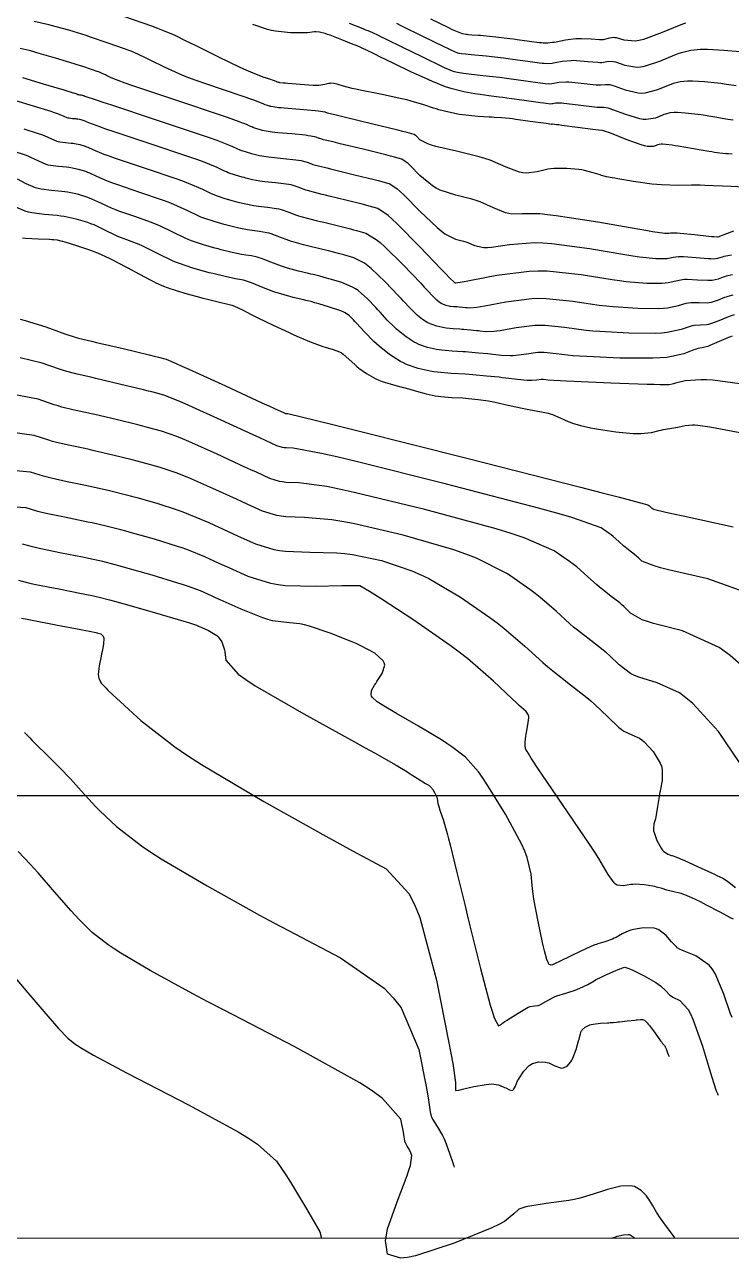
# Model space of a CAD drawing. Header units: metres. Extents: x 837117 to 838477, y 1189012 to 1191015.
# Drawn here: x 837541.1 to 837605, y 1189012.1 to 1189123.6 of the extents above; entities that cross this region are included whole.
import ezdxf

# ---------------------------------------------------------------- set-up
doc = ezdxf.new("R2010")
doc.units = ezdxf.units.M
doc.header["$LTSCALE"] = 0.3
doc.layers.add('COORD', color=7, linetype='Continuous', lineweight=20)
for name, color, linetype in [('COTAS 10', 1, 'Continuous'), ('COTAS INT', 252, 'Continuous'), ('MARCO IMP', 130, 'Continuous')]:
    doc.layers.add(name, color=color, linetype=linetype)

msp = doc.modelspace()

# ---------------------------------------------------------------- linework, layer by layer
at = {"layer": 'COORD'}
msp.add_line((837476.514, 1189013.872), (838476.514, 1189013.872), dxfattribs=at)
msp.add_lwpolyline([(837476.514, 1189013.872), (838476.514, 1189013.872), (838476.514, 1191013.872), (837476.514, 1191013.872)], close=True, dxfattribs=at)
at = {"layer": 'COTAS 10'}
for points, elevation in [([(837605.156, 1189114.92), (837604.925, 1189114.959), (837604.667, 1189115.003), (837603.508, 1189115.202), (837602.282, 1189115.4), (837601.982, 1189115.443), (837601.699, 1189115.481), (837600.819, 1189115.574), (837600.139, 1189115.611), (837599.982, 1189115.614), (837599.839, 1189115.613), (837599.434, 1189115.582), (837599.044, 1189115.478), (837598.909, 1189115.431), (837598.763, 1189115.377), (837598.139, 1189115.116), (837597.301, 1189114.975), (837597.02, 1189114.997), (837596.717, 1189115.044), (837595.445, 1189115.434), (837594.285, 1189115.872), (837594.053, 1189115.951), (837593.859, 1189116.011), (837593.483, 1189116.073), (837593.087, 1189116.066), (837592.882, 1189116.083), (837592.635, 1189116.107), (837591.397, 1189116.261), (837590.128, 1189116.416), (837589.862, 1189116.441), (837589.633, 1189116.459), (837589.112, 1189116.456), (837588.871, 1189116.412), (837588.819, 1189116.404), (837588.773, 1189116.396), (837588.66, 1189116.381), (837588.25, 1189116.428), (837588.018, 1189116.459), (837587.734, 1189116.498), (837586.278, 1189116.705), (837584.695, 1189116.928), (837584.331, 1189116.977), (837583.999, 1189117.021), (837583.067, 1189117.134), (837582.285, 1189117.235), (837582.047, 1189117.271), (837581.799, 1189117.312), (837580.83, 1189117.487), (837579.766, 1189117.75), (837579.46, 1189117.846), (837579.149, 1189117.951), (837577.984, 1189118.413), (837576.719, 1189118.982), (837576.346, 1189119.155), (837575.962, 1189119.335), (837574.491, 1189120.04), (837573.176, 1189120.682), (837572.89, 1189120.822), (837572.638, 1189120.945), (837572.012, 1189121.252), (837571.68, 1189121.415), (837571.613, 1189121.447), (837571.558, 1189121.474), (837571.449, 1189121.525), (837571.014, 1189121.699), (837570.817, 1189121.778), (837569.801, 1189122.183), (837568.726, 1189122.597), (837568.493, 1189122.681), (837568.287, 1189122.751), (837567.773, 1189122.893), (837567.467, 1189122.925), (837567.392, 1189122.926), (837567.321, 1189122.923), (837567.098, 1189122.883), (837566.678, 1189122.837), (837566.483, 1189122.83), (837566.254, 1189122.827), (837565.141, 1189122.836), (837563.809, 1189122.965), (837563.441, 1189123.037), (837563.074, 1189123.124), (837561.753, 1189123.569)], 1610), ([(837605.09, 1189100.943), (837604.53, 1189100.82), (837604.387, 1189100.78), (837604.25, 1189100.739), (837603.802, 1189100.57), (837603.266, 1189100.445), (837603.074, 1189100.43), (837602.862, 1189100.424), (837601.941, 1189100.477), (837601.004, 1189100.526), (837600.783, 1189100.519), (837600.579, 1189100.502), (837599.978, 1189100.362), (837599.277, 1189100.213), (837599.009, 1189100.189), (837598.709, 1189100.173), (837597.359, 1189100.179), (837595.499, 1189100.331), (837594.877, 1189100.407), (837594.21, 1189100.497), (837591.413, 1189100.944), (837588.361, 1189101.268), (837587.531, 1189101.28), (837586.709, 1189101.259), (837583.795, 1189100.902), (837581.483, 1189100.442), (837581.039, 1189100.356), (837580.68, 1189100.287), (837580.094, 1189100.187), (837580.061, 1189100.202), (837580.041, 1189100.208), (837580.003, 1189100.218), (837579.495, 1189100.723), (837579.189, 1189101.039), (837578.812, 1189101.431), (837576.853, 1189103.481), (837574.793, 1189105.562), (837574.352, 1189105.974), (837573.967, 1189106.314), (837573.046, 1189106.95), (837572.263, 1189107.17), (837571.966, 1189107.248), (837571.633, 1189107.333), (837570.142, 1189107.705), (837568.65, 1189108.069), (837568.317, 1189108.15), (837568.018, 1189108.222), (837567.23, 1189108.412), (837566.674, 1189108.564), (837566.522, 1189108.612), (837566.371, 1189108.663), (837565.832, 1189108.871), (837565.197, 1189109.07), (837564.985, 1189109.115), (837564.758, 1189109.157), (837563.804, 1189109.272), (837562.842, 1189109.369), (837562.609, 1189109.399), (837562.39, 1189109.429), (837561.717, 1189109.55), (837561.127, 1189109.691), (837560.96, 1189109.734), (837560.792, 1189109.778), (837560.169, 1189109.954), (837559.531, 1189110.173), (837559.353, 1189110.245), (837559.174, 1189110.321), (837558.521, 1189110.637), (837557.193, 1189111.179), (837556.588, 1189111.398), (837555.88, 1189111.647), (837552.465, 1189112.796), (837549.129, 1189113.904), (837548.47, 1189114.127), (837547.926, 1189114.314), (837546.917, 1189114.688), (837546.652, 1189114.813), (837546.577, 1189114.843), (837546.501, 1189114.871), (837546.219, 1189114.956), (837545.925, 1189115.016), (837545.842, 1189115.029), (837545.758, 1189115.04), (837545.446, 1189115.064), (837545.138, 1189115.103), (837545.056, 1189115.123), (837544.976, 1189115.147), (837544.698, 1189115.27), (837544.109, 1189115.501), (837543.832, 1189115.593), (837543.506, 1189115.698), (837541.918, 1189116.179), (837540.336, 1189116.666)], 1620), ([(837540.928, 1189104.284), (837541.2, 1189104.255), (837542.343, 1189104.192), (837543.38, 1189104.162), (837543.584, 1189104.155), (837543.753, 1189104.148), (837544.064, 1189104.125), (837544.38, 1189104.032), (837544.552, 1189103.98), (837544.761, 1189103.918), (837545.818, 1189103.6), (837547.059, 1189103.186), (837547.383, 1189103.063), (837547.699, 1189102.936), (837548.769, 1189102.447), (837549.804, 1189101.913), (837550.098, 1189101.757), (837550.396, 1189101.599), (837551.497, 1189100.999), (837552.513, 1189100.456), (837552.756, 1189100.334), (837552.983, 1189100.224), (837553.667, 1189099.926), (837554.349, 1189099.687), (837554.575, 1189099.613), (837554.817, 1189099.535), (837555.824, 1189099.228), (837556.93, 1189098.921), (837557.233, 1189098.843), (837557.536, 1189098.768), (837558.621, 1189098.523), (837559.611, 1189098.274), (837559.854, 1189098.196), (837560.083, 1189098.114), (837560.799, 1189097.785), (837561.606, 1189097.357), (837561.893, 1189097.213), (837562.208, 1189097.057), (837563.575, 1189096.401), (837565.022, 1189095.732), (837565.387, 1189095.568), (837565.737, 1189095.414), (837566.873, 1189094.935), (837567.828, 1189094.569), (837568.064, 1189094.486), (837568.288, 1189094.41), (837568.992, 1189094.204), (837569.593, 1189093.975), (837569.751, 1189093.885), (837569.905, 1189093.784), (837570.434, 1189093.325), (837570.982, 1189092.801), (837571.149, 1189092.659), (837571.323, 1189092.518), (837572.005, 1189092.021), (837572.856, 1189091.557), (837573.137, 1189091.438), (837573.437, 1189091.322), (837574.682, 1189090.934), (837575.935, 1189090.601), (837576.241, 1189090.52), (837576.528, 1189090.443), (837577.416, 1189090.202), (837578.24, 1189090.023), (837578.487, 1189089.984), (837578.742, 1189089.951), (837579.73, 1189089.873), (837580.728, 1189089.817), (837580.989, 1189089.799), (837581.243, 1189089.779), (837582.105, 1189089.695), (837583.039, 1189089.554), (837583.339, 1189089.498), (837583.657, 1189089.435), (837584.955, 1189089.147), (837586.236, 1189088.859), (837586.544, 1189088.795), (837586.831, 1189088.739), (837587.697, 1189088.596), (837588.425, 1189088.45), (837588.624, 1189088.392), (837588.823, 1189088.326), (837589.533, 1189088.025), (837590.244, 1189087.705), (837590.442, 1189087.626), (837590.642, 1189087.552), (837591.37, 1189087.323), (837592.307, 1189087.116), (837592.638, 1189087.057), (837593, 1189086.996), (837594.567, 1189086.769), (837596.135, 1189086.617), (837596.497, 1189086.604), (837596.828, 1189086.604), (837597.765, 1189086.71), (837598.468, 1189086.879), (837598.651, 1189086.919), (837598.829, 1189086.956), (837599.433, 1189087.064), (837599.994, 1189087.159), (837600.145, 1189087.188), (837600.295, 1189087.217), (837600.82, 1189087.331), (837601.476, 1189087.387), (837601.707, 1189087.38), (837601.961, 1189087.363), (837603.056, 1189087.221), (837604.984, 1189086.861), (837605.763, 1189086.707)], 1630), ([(837539.36, 1189083.355), (837541.625, 1189083.156), (837542.806, 1189082.78), (837543.162, 1189082.682), (837543.531, 1189082.588), (837544.971, 1189082.273), (837546.482, 1189081.967), (837546.897, 1189081.879), (837547.31, 1189081.789), (837548.788, 1189081.449), (837550.335, 1189081.06), (837550.792, 1189080.94), (837551.261, 1189080.813), (837553.057, 1189080.31), (837554.921, 1189079.711), (837555.432, 1189079.525), (837555.942, 1189079.33), (837557.767, 1189078.554), (837559.516, 1189077.752), (837559.978, 1189077.542), (837560.43, 1189077.337), (837561.981, 1189076.64), (837563.641, 1189076.121), (837564.162, 1189076.029), (837564.71, 1189075.96), (837566.91, 1189075.895), (837569.345, 1189075.827), (837570.041, 1189075.755), (837570.747, 1189075.661), (837573.376, 1189075.128), (837576.108, 1189074.207), (837576.88, 1189073.867), (837577.658, 1189073.49), (837580.521, 1189071.824), (837583.178, 1189069.984), (837583.827, 1189069.498), (837584.437, 1189069.022), (837586.327, 1189067.386), (837587.959, 1189065.897), (837588.407, 1189065.514), (837588.853, 1189065.143), (837590.451, 1189063.906), (837591.934, 1189062.756), (837592.308, 1189062.44), (837592.666, 1189062.125), (837593.826, 1189060.995), (837594.804, 1189060.064), (837595.047, 1189059.874), (837595.278, 1189059.714), (837596.013, 1189059.381), (837596.706, 1189059.062), (837596.911, 1189058.91), (837597.122, 1189058.73), (837597.93, 1189057.852), (837598.569, 1189056.81), (837598.673, 1189056.527), (837598.745, 1189056.246), (837598.743, 1189055.253), (837598.553, 1189054.297), (837598.507, 1189054.04), (837598.464, 1189053.787), (837598.332, 1189052.898), (837598.211, 1189052.128), (837598.176, 1189051.949), (837598.139, 1189051.785), (837597.998, 1189051.318), (837597.95, 1189050.861), (837597.973, 1189050.704), (837598.011, 1189050.534), (837598.276, 1189049.809), (837598.647, 1189049.129), (837598.752, 1189048.987), (837598.857, 1189048.865), (837599.247, 1189048.593), (837599.586, 1189048.476), (837599.66, 1189048.452), (837599.725, 1189048.431), (837599.889, 1189048.386), (837600.269, 1189048.234), (837600.471, 1189048.146), (837600.714, 1189048.037), (837601.943, 1189047.479), (837603.205, 1189046.895), (837603.469, 1189046.771), (837603.697, 1189046.664), (837604.214, 1189046.41), (837604.56, 1189046.195), (837604.68, 1189046.111), (837604.811, 1189046.016), (837605.372, 1189045.588)], 1640), ([(837541.105, 1189059.573), (837541.583, 1189059.091), (837541.8, 1189058.875), (837542.054, 1189058.625), (837543.273, 1189057.424), (837544.612, 1189056.077), (837544.941, 1189055.734), (837545.251, 1189055.404), (837546.219, 1189054.32), (837547.226, 1189053.217), (837547.562, 1189052.874), (837547.922, 1189052.516), (837549.425, 1189051.089), (837551.691, 1189049.333), (837552.532, 1189048.767), (837553.465, 1189048.167), (837557.606, 1189045.712), (837562.343, 1189043.086), (837563.652, 1189042.378), (837564.96, 1189041.678), (837569.674, 1189039.219), (837573.621, 1189036.484), (837574.445, 1189035.61), (837575.153, 1189034.686), (837576.739, 1189030.928), (837577.4, 1189027.579), (837577.525, 1189026.913), (837577.625, 1189026.36), (837577.776, 1189025.306), (837577.864, 1189024.911), (837577.924, 1189024.773), (837578, 1189024.622), (837578.403, 1189023.977), (837578.884, 1189023.163), (837579.008, 1189022.907), (837579.129, 1189022.638), (837579.533, 1189021.552), (837579.842, 1189020.608), (837579.902, 1189020.428), (837579.952, 1189020.283)], 1650)]:
    msp.add_lwpolyline(points, dxfattribs=dict(at, elevation=elevation))
at = {"layer": 'COTAS INT'}
for points, elevation in [([(837605.061, 1189111.861), (837604.754, 1189111.877), (837604.496, 1189111.892), (837603.965, 1189111.934), (837603.471, 1189112.016), (837603.235, 1189112.056), (837602.955, 1189112.104), (837601.59, 1189112.339), (837600.203, 1189112.574), (837599.91, 1189112.621), (837599.657, 1189112.66), (837599.073, 1189112.736), (837598.785, 1189112.752), (837598.719, 1189112.753), (837598.658, 1189112.753), (837598.487, 1189112.739), (837598.321, 1189112.695), (837598.264, 1189112.675), (837598.202, 1189112.652), (837597.938, 1189112.542), (837597.382, 1189112.562), (837597.136, 1189112.621), (837596.85, 1189112.704), (837595.486, 1189113.196), (837594.171, 1189113.71), (837593.917, 1189113.807), (837593.71, 1189113.883), (837593.357, 1189113.993), (837592.983, 1189114.023), (837592.762, 1189114.049), (837592.491, 1189114.083), (837591.089, 1189114.269), (837589.686, 1189114.457), (837589.414, 1189114.493), (837589.194, 1189114.52), (837588.817, 1189114.56), (837588.778, 1189114.553), (837588.77, 1189114.551), (837588.762, 1189114.55), (837588.744, 1189114.548), (837588.443, 1189114.589), (837588.257, 1189114.615), (837588.027, 1189114.648), (837586.827, 1189114.821), (837585.523, 1189114.999), (837585.227, 1189115.036), (837584.959, 1189115.067), (837584.228, 1189115.132), (837583.567, 1189115.171), (837583.344, 1189115.185), (837583.103, 1189115.2), (837582.085, 1189115.268), (837580.996, 1189115.372), (837580.71, 1189115.41), (837580.43, 1189115.452), (837579.473, 1189115.638), (837578.567, 1189115.871), (837578.319, 1189115.943), (837578.073, 1189116.018), (837577.193, 1189116.315), (837576.065, 1189116.655), (837575.662, 1189116.757), (837575.22, 1189116.862), (837573.295, 1189117.27), (837571.455, 1189117.644), (837571.066, 1189117.728), (837570.729, 1189117.804), (837569.949, 1189118.007), (837569.546, 1189118.134), (837569.447, 1189118.162), (837569.354, 1189118.186), (837569.065, 1189118.249), (837568.789, 1189118.259), (837568.705, 1189118.251), (837568.617, 1189118.237), (837568.268, 1189118.149), (837567.699, 1189118.075), (837567.471, 1189118.071), (837567.214, 1189118.074), (837566.03, 1189118.144), (837564.906, 1189118.24), (837564.687, 1189118.26), (837564.507, 1189118.276), (837564.187, 1189118.31), (837564.124, 1189118.325), (837564.106, 1189118.329), (837564.088, 1189118.334), (837564.022, 1189118.353), (837563.955, 1189118.376), (837563.917, 1189118.392), (837563.847, 1189118.425), (837563.627, 1189118.509), (837563.513, 1189118.548), (837563.376, 1189118.595), (837562.689, 1189118.824), (837561.552, 1189119.274), (837561.132, 1189119.46), (837560.666, 1189119.672), (837558.601, 1189120.662), (837556.568, 1189121.664), (837556.122, 1189121.884), (837555.727, 1189122.079), (837554.721, 1189122.579), (837553.614, 1189123.045), (837553.154, 1189123.22), (837552.628, 1189123.414), (837550.176, 1189124.281)], 1612), ([(837600.844, 1189123.699), (837600.445, 1189123.55), (837598.743, 1189122.839), (837597.058, 1189122.216), (837596.67, 1189122.123), (837596.316, 1189122.065), (837595.321, 1189122.146), (837594.626, 1189122.359), (837594.461, 1189122.384), (837594.309, 1189122.395), (837593.861, 1189122.315), (837593.4, 1189122.197), (837593.24, 1189122.185), (837593.066, 1189122.181), (837592.321, 1189122.238), (837591.455, 1189122.294), (837591.205, 1189122.288), (837590.951, 1189122.274), (837589.994, 1189122.146), (837589.151, 1189121.992), (837588.968, 1189121.961), (837588.807, 1189121.935), (837588.409, 1189121.883), (837587.998, 1189121.897), (837587.83, 1189121.912), (837587.637, 1189121.933), (837586.744, 1189122.051), (837585.64, 1189122.201), (837585.315, 1189122.242), (837584.982, 1189122.282), (837583.708, 1189122.426), (837582.569, 1189122.543), (837582.321, 1189122.566), (837582.101, 1189122.585), (837581.549, 1189122.622), (837581.198, 1189122.646), (837581.106, 1189122.657), (837581.015, 1189122.67), (837580.702, 1189122.732), (837580.08, 1189122.979), (837579.794, 1189123.108), (837579.46, 1189123.264), (837577.842, 1189124.046)], 1604), ([(837606.781, 1189108.844), (837604.99, 1189108.923), (837602.602, 1189109.026), (837602.169, 1189109.044), (837602.157, 1189109.047), (837602.151, 1189109.047), (837602.123, 1189109.052), (837601.808, 1189109.053), (837601.621, 1189109.051), (837601.391, 1189109.048), (837600.203, 1189109.031), (837598.689, 1189109.071), (837598.254, 1189109.104), (837597.812, 1189109.146), (837596.16, 1189109.379), (837594.751, 1189109.625), (837594.462, 1189109.676), (837594.217, 1189109.72), (837593.701, 1189109.816), (837593.381, 1189109.9), (837593.26, 1189109.936), (837593.125, 1189109.978), (837592.519, 1189110.177), (837591.727, 1189110.381), (837591.475, 1189110.426), (837591.207, 1189110.466), (837590.122, 1189110.571), (837588.991, 1189110.567), (837588.695, 1189110.539), (837588.407, 1189110.499), (837587.431, 1189110.258), (837586.44, 1189110.131), (837586.142, 1189110.164), (837585.835, 1189110.225), (837584.64, 1189110.691), (837583.187, 1189111.309), (837582.716, 1189111.467), (837582.215, 1189111.618), (837580.159, 1189112.116), (837578.282, 1189112.556), (837577.895, 1189112.67), (837577.565, 1189112.782), (837576.85, 1189113.159), (837576.561, 1189113.451), (837576.499, 1189113.509), (837576.445, 1189113.557), (837576.316, 1189113.646), (837575.681, 1189113.805), (837575.309, 1189113.897), (837574.851, 1189114.01), (837572.486, 1189114.589), (837570.113, 1189115.169), (837569.65, 1189115.283), (837569.271, 1189115.375), (837568.601, 1189115.538), (837568.48, 1189115.571), (837568.447, 1189115.582), (837568.415, 1189115.593), (837568.298, 1189115.638), (837567.873, 1189115.705), (837567.645, 1189115.73), (837567.37, 1189115.758), (837565.982, 1189115.883), (837564.579, 1189116.006), (837564.294, 1189116.034), (837564.055, 1189116.058), (837563.569, 1189116.12), (837563.375, 1189116.166), (837563.32, 1189116.18), (837563.264, 1189116.195), (837563.059, 1189116.253), (837562.849, 1189116.325), (837562.79, 1189116.349), (837562.731, 1189116.374), (837562.516, 1189116.478), (837561.832, 1189116.737), (837561.478, 1189116.861), (837561.052, 1189117.006), (837558.917, 1189117.717), (837556.545, 1189118.543), (837555.97, 1189118.761), (837555.429, 1189118.975), (837553.771, 1189119.709), (837552.541, 1189120.314), (837552.271, 1189120.448), (837552.032, 1189120.566), (837551.424, 1189120.868), (837550.754, 1189121.15), (837550.477, 1189121.255), (837550.158, 1189121.373), (837548.676, 1189121.897), (837547.067, 1189122.443), (837546.669, 1189122.575), (837546.292, 1189122.697), (837545.104, 1189123.069), (837543.984, 1189123.377), (837543.651, 1189123.461), (837543.307, 1189123.543), (837541.978, 1189123.832)], 1614), ([(837570.461, 1189123.693), (837571.678, 1189123.207), (837571.925, 1189123.108), (837572.133, 1189123.024), (837572.562, 1189122.851), (837573.086, 1189122.604), (837573.355, 1189122.474), (837573.678, 1189122.317), (837575.288, 1189121.527), (837576.953, 1189120.708), (837577.31, 1189120.532), (837577.621, 1189120.379), (837578.371, 1189120.012), (837578.806, 1189119.803), (837578.919, 1189119.75), (837579.03, 1189119.699), (837579.404, 1189119.53), (837579.748, 1189119.394), (837579.84, 1189119.363), (837579.931, 1189119.335), (837580.245, 1189119.257), (837580.784, 1189119.178), (837581.015, 1189119.149), (837581.283, 1189119.117), (837582.548, 1189118.976), (837584.055, 1189118.804), (837584.475, 1189118.752), (837584.897, 1189118.698), (837586.433, 1189118.487), (837587.702, 1189118.31), (837587.955, 1189118.277), (837588.166, 1189118.251), (837588.576, 1189118.215), (837588.785, 1189118.242), (837588.965, 1189118.272), (837589.406, 1189118.353), (837590.072, 1189118.397), (837590.31, 1189118.39), (837590.571, 1189118.375), (837591.705, 1189118.254), (837592.778, 1189118.132), (837593.001, 1189118.117), (837593.191, 1189118.11), (837593.609, 1189118.154), (837594.009, 1189118.139), (837594.189, 1189118.095), (837594.399, 1189118.034), (837595.403, 1189117.671), (837596.583, 1189117.385), (837596.903, 1189117.372), (837597.22, 1189117.389), (837598.341, 1189117.69), (837599.324, 1189118.101), (837599.554, 1189118.187), (837599.766, 1189118.26), (837600.382, 1189118.424), (837601.019, 1189118.474), (837601.245, 1189118.475), (837601.493, 1189118.471), (837602.564, 1189118.412), (837603.74, 1189118.301), (837604.053, 1189118.265), (837604.361, 1189118.226), (837605.425, 1189118.064)], 1608), ([(837574.731, 1189123.681), (837575.132, 1189123.487), (837577.096, 1189122.525), (837579.02, 1189121.583), (837579.397, 1189121.401), (837579.706, 1189121.253), (837580.258, 1189121.003), (837580.372, 1189120.98), (837580.406, 1189120.975), (837580.44, 1189120.971), (837580.569, 1189120.963), (837580.997, 1189120.925), (837581.22, 1189120.903), (837581.489, 1189120.875), (837582.836, 1189120.733), (837584.41, 1189120.555), (837584.822, 1189120.504), (837585.224, 1189120.454), (837586.588, 1189120.269), (837587.669, 1189120.121), (837587.892, 1189120.095), (837588.082, 1189120.074), (837588.493, 1189120.049), (837588.796, 1189120.088), (837588.919, 1189120.108), (837589.058, 1189120.132), (837589.7, 1189120.249), (837590.511, 1189120.335), (837590.758, 1189120.339), (837591.013, 1189120.335), (837592.013, 1189120.246), (837592.922, 1189120.156), (837593.12, 1189120.151), (837593.295, 1189120.154), (837593.735, 1189120.235), (837594.159, 1189120.267), (837594.325, 1189120.24), (837594.512, 1189120.196), (837595.362, 1189119.908), (837596.45, 1189119.725), (837596.787, 1189119.748), (837597.139, 1189119.802), (837598.542, 1189120.264), (837599.884, 1189120.826), (837600.199, 1189120.943), (837600.489, 1189121.043), (837601.33, 1189121.267), (837602.2, 1189121.334), (837602.509, 1189121.336), (837602.846, 1189121.331), (837604.31, 1189121.25), (837605.782, 1189121.122)], 1606), ([(837605.187, 1189104.891), (837604.323, 1189104.555), (837604.155, 1189104.491), (837604.018, 1189104.438), (837603.78, 1189104.352), (837603.751, 1189104.346), (837603.745, 1189104.345), (837603.74, 1189104.344), (837603.731, 1189104.342), (837603.413, 1189104.374), (837603.214, 1189104.395), (837602.967, 1189104.42), (837601.672, 1189104.556), (837600.359, 1189104.685), (837600.101, 1189104.706), (837599.887, 1189104.721), (837599.496, 1189104.723), (837599.36, 1189104.694), (837599.308, 1189104.69), (837599.25, 1189104.687), (837598.989, 1189104.688), (837597.875, 1189104.849), (837597.279, 1189104.947), (837596.559, 1189105.068), (837592.921, 1189105.697), (837589.168, 1189106.289), (837588.374, 1189106.386), (837587.688, 1189106.455), (837586.098, 1189106.463), (837585.156, 1189106.436), (837584.878, 1189106.482), (837584.592, 1189106.551), (837583.498, 1189106.995), (837582.283, 1189107.535), (837581.921, 1189107.664), (837581.548, 1189107.785), (837580.107, 1189108.15), (837578.687, 1189108.612), (837578.326, 1189108.793), (837577.981, 1189108.998), (837576.851, 1189109.933), (837575.972, 1189110.822), (837575.783, 1189110.997), (837575.619, 1189111.143), (837575.226, 1189111.414), (837574.542, 1189111.593), (837574.194, 1189111.681), (837573.778, 1189111.784), (837571.705, 1189112.294), (837569.625, 1189112.803), (837569.205, 1189112.905), (837568.853, 1189112.991), (837568.144, 1189113.163), (837567.878, 1189113.235), (837567.806, 1189113.258), (837567.733, 1189113.283), (837567.476, 1189113.382), (837566.981, 1189113.493), (837566.759, 1189113.525), (837566.499, 1189113.558), (837565.256, 1189113.679), (837564, 1189113.794), (837563.732, 1189113.822), (837563.5, 1189113.848), (837562.952, 1189113.93), (837562.626, 1189114.008), (837562.533, 1189114.031), (837562.44, 1189114.056), (837562.096, 1189114.154), (837561.743, 1189114.275), (837561.644, 1189114.314), (837561.545, 1189114.356), (837561.184, 1189114.531), (837560.037, 1189114.966), (837559.443, 1189115.173), (837558.728, 1189115.417), (837555.146, 1189116.61), (837551.539, 1189117.813), (837550.808, 1189118.063), (837550.193, 1189118.278), (837548.94, 1189118.755), (837548.514, 1189118.965), (837548.421, 1189119.011), (837548.338, 1189119.052), (837548.127, 1189119.157), (837547.895, 1189119.254), (837547.799, 1189119.291), (837547.689, 1189119.332), (837547.175, 1189119.513), (837546.305, 1189119.796), (837545.97, 1189119.901), (837545.594, 1189120.017), (837543.896, 1189120.53), (837542.215, 1189121.024), (837541.85, 1189121.127), (837541.529, 1189121.215), (837540.73, 1189121.414)], 1616), ([(837540.923, 1189118.78), (837542.79, 1189118.224), (837544.66, 1189117.67), (837545.025, 1189117.56), (837545.322, 1189117.469), (837545.842, 1189117.297), (837545.931, 1189117.258), (837545.957, 1189117.25), (837545.983, 1189117.244), (837546.081, 1189117.231), (837546.181, 1189117.224), (837546.235, 1189117.216), (837546.328, 1189117.197), (837546.419, 1189117.17), (837546.443, 1189117.161), (837546.467, 1189117.151), (837546.552, 1189117.111), (837547.58, 1189116.759), (837548.199, 1189116.553), (837548.963, 1189116.3), (837552.929, 1189114.991), (837556.979, 1189113.639), (837557.796, 1189113.358), (837558.481, 1189113.117), (837559.853, 1189112.584), (837560.359, 1189112.339), (837560.498, 1189112.279), (837560.637, 1189112.224), (837561.132, 1189112.054), (837561.616, 1189111.917), (837561.747, 1189111.883), (837561.877, 1189111.849), (837562.335, 1189111.74), (837562.945, 1189111.639), (837563.171, 1189111.61), (837563.421, 1189111.582), (837564.53, 1189111.476), (837565.628, 1189111.357), (837565.872, 1189111.32), (837566.089, 1189111.281), (837566.654, 1189111.126), (837567.052, 1189110.973), (837567.164, 1189110.935), (837567.276, 1189110.899), (837567.687, 1189110.787), (837568.436, 1189110.607), (837568.761, 1189110.528), (837569.137, 1189110.436), (837570.924, 1189110), (837572.706, 1189109.559), (837573.08, 1189109.464), (837573.402, 1189109.382), (837574.136, 1189109.182), (837574.793, 1189108.729), (837575.068, 1189108.486), (837575.382, 1189108.192), (837576.852, 1189106.707), (837578.396, 1189105.214), (837578.758, 1189104.916), (837579.091, 1189104.667), (837580.055, 1189104.184), (837580.795, 1189103.997), (837580.986, 1189103.935), (837581.172, 1189103.868), (837581.796, 1189103.591), (837582.636, 1189103.419), (837582.958, 1189103.419), (837583.319, 1189103.439), (837584.947, 1189103.683), (837587.198, 1189103.857), (837587.953, 1189103.833), (837588.764, 1189103.778), (837592.167, 1189103.321), (837595.384, 1189102.783), (837596.078, 1189102.677), (837596.687, 1189102.59), (837598.174, 1189102.434), (837598.98, 1189102.43), (837599.159, 1189102.44), (837599.319, 1189102.454), (837599.737, 1189102.543), (837600.233, 1189102.611), (837600.442, 1189102.612), (837600.682, 1189102.606), (837601.807, 1189102.517), (837602.915, 1189102.422), (837603.144, 1189102.412), (837603.339, 1189102.409), (837603.766, 1189102.456), (837604.083, 1189102.557), (837604.209, 1189102.589), (837604.352, 1189102.622), (837605.008, 1189102.751)], 1618), ([(837541.045, 1189114.134), (837542.352, 1189113.726), (837542.64, 1189113.627), (837542.896, 1189113.533), (837543.554, 1189113.243), (837544.021, 1189113.037), (837544.156, 1189112.996), (837544.293, 1189112.962), (837544.811, 1189112.896), (837545.335, 1189112.856), (837545.476, 1189112.838), (837545.616, 1189112.817), (837546.109, 1189112.715), (837546.583, 1189112.573), (837546.71, 1189112.526), (837546.837, 1189112.475), (837547.282, 1189112.266), (837548.271, 1189111.869), (837548.74, 1189111.702), (837549.294, 1189111.508), (837552.001, 1189110.601), (837554.78, 1189109.655), (837555.379, 1189109.438), (837555.905, 1189109.241), (837557.19, 1189108.689), (837557.988, 1189108.303), (837558.207, 1189108.21), (837558.425, 1189108.122), (837559.206, 1189107.855), (837559.967, 1189107.639), (837560.174, 1189107.585), (837560.378, 1189107.532), (837561.1, 1189107.361), (837561.834, 1189107.22), (837562.047, 1189107.187), (837562.263, 1189107.157), (837563.079, 1189107.069), (837563.887, 1189106.956), (837564.099, 1189106.91), (837564.306, 1189106.858), (837565.011, 1189106.615), (837565.69, 1189106.353), (837565.88, 1189106.289), (837566.072, 1189106.228), (837566.773, 1189106.037), (837567.601, 1189105.838), (837567.872, 1189105.772), (837568.162, 1189105.702), (837569.361, 1189105.41), (837570.561, 1189105.108), (837570.851, 1189105.031), (837571.123, 1189104.958), (837571.956, 1189104.718), (837572.907, 1189104.146), (837573.255, 1189103.862), (837573.638, 1189103.525), (837575.328, 1189101.855), (837576.917, 1189100.185), (837577.238, 1189099.848), (837577.506, 1189099.565), (837578.043, 1189098.994), (837578.247, 1189098.786), (837578.306, 1189098.732), (837578.366, 1189098.679), (837578.588, 1189098.502), (837578.822, 1189098.354), (837578.888, 1189098.32), (837578.956, 1189098.289), (837579.204, 1189098.2), (837579.469, 1189098.142), (837579.546, 1189098.129), (837579.625, 1189098.118), (837579.924, 1189098.092), (837580.229, 1189098.074), (837580.393, 1189098.062), (837580.684, 1189098.037), (837580.96, 1189098.009), (837581.034, 1189098.001), (837581.106, 1189097.993), (837581.355, 1189097.963), (837582.001, 1189098.029), (837582.324, 1189098.082), (837582.708, 1189098.149), (837584.615, 1189098.517), (837586.949, 1189098.807), (837587.603, 1189098.826), (837588.259, 1189098.818), (837590.659, 1189098.568), (837593.035, 1189098.211), (837593.676, 1189098.136), (837594.311, 1189098.072), (837596.544, 1189097.925), (837598.438, 1189097.916), (837598.859, 1189097.939), (837599.235, 1189097.972), (837600.219, 1189098.182), (837600.924, 1189098.392), (837601.125, 1189098.425), (837601.327, 1189098.447), (837602.076, 1189098.437), (837602.81, 1189098.426), (837603.003, 1189098.448), (837603.192, 1189098.48), (837603.838, 1189098.685), (837604.418, 1189098.92), (837604.565, 1189098.972), (837604.707, 1189099.018), (837605.172, 1189099.134)], 1622), ([(837605.254, 1189097.325), (837604.884, 1189097.216), (837604.743, 1189097.164), (837604.585, 1189097.102), (837603.874, 1189096.799), (837603.119, 1189096.515), (837602.933, 1189096.466), (837602.758, 1189096.428), (837602.21, 1189096.398), (837601.65, 1189096.368), (837601.466, 1189096.331), (837601.27, 1189096.282), (837600.461, 1189096.002), (837599.194, 1189095.731), (837598.71, 1189095.689), (837598.168, 1189095.66), (837595.729, 1189095.671), (837593.123, 1189095.813), (837592.475, 1189095.866), (837591.86, 1189095.926), (837589.905, 1189096.191), (837588.176, 1189096.372), (837587.702, 1189096.377), (837587.231, 1189096.364), (837585.549, 1189096.154), (837584.112, 1189095.898), (837583.795, 1189095.854), (837583.514, 1189095.822), (837582.789, 1189095.807), (837582.276, 1189095.868), (837582.128, 1189095.885), (837581.976, 1189095.901), (837581.407, 1189095.959), (837580.81, 1189096.01), (837580.641, 1189096.023), (837580.47, 1189096.035), (837579.843, 1189096.072), (837579.228, 1189096.127), (837579.065, 1189096.149), (837578.907, 1189096.175), (837578.362, 1189096.296), (837577.85, 1189096.478), (837577.712, 1189096.542), (837577.575, 1189096.612), (837577.095, 1189096.917), (837576.636, 1189097.282), (837576.513, 1189097.39), (837576.392, 1189097.501), (837575.972, 1189097.929), (837575.377, 1189098.569), (837575.147, 1189098.814), (837574.888, 1189099.088), (837573.715, 1189100.323), (837572.452, 1189101.522), (837572.135, 1189101.774), (837571.834, 1189101.991), (837570.866, 1189102.486), (837569.984, 1189102.746), (837569.737, 1189102.815), (837569.488, 1189102.882), (837568.579, 1189103.115), (837567.674, 1189103.335), (837567.428, 1189103.395), (837567.183, 1189103.454), (837566.316, 1189103.661), (837565.47, 1189103.892), (837565.238, 1189103.965), (837565.008, 1189104.043), (837564.189, 1189104.359), (837563.414, 1189104.646), (837563.212, 1189104.705), (837563.016, 1189104.756), (837562.353, 1189104.865), (837561.685, 1189104.944), (837561.485, 1189104.975), (837561.279, 1189105.011), (837560.482, 1189105.171), (837559.629, 1189105.374), (837559.387, 1189105.436), (837559.143, 1189105.5), (837558.242, 1189105.755), (837557.319, 1189106.072), (837557.061, 1189106.175), (837556.802, 1189106.286), (837555.858, 1189106.742), (837554.617, 1189107.303), (837554.171, 1189107.478), (837553.68, 1189107.663), (837551.537, 1189108.405), (837549.46, 1189109.113), (837549.011, 1189109.276), (837548.617, 1189109.425), (837547.648, 1189109.843), (837547.022, 1189110.137), (837546.844, 1189110.208), (837546.665, 1189110.274), (837545.999, 1189110.475), (837545.307, 1189110.617), (837545.11, 1189110.647), (837544.911, 1189110.672), (837544.175, 1189110.728), (837543.449, 1189110.821), (837543.255, 1189110.869), (837543.066, 1189110.926), (837542.41, 1189111.216), (837541.683, 1189111.565), (837541.447, 1189111.66), (837541.197, 1189111.754), (837540.173, 1189112.088)], 1624), ([(837605.062, 1189095.414), (837604.921, 1189095.355), (837604.752, 1189095.283), (837603.909, 1189094.913), (837603.045, 1189094.551), (837602.863, 1189094.483), (837602.706, 1189094.43), (837602.345, 1189094.358), (837601.972, 1189094.288), (837601.807, 1189094.237), (837601.616, 1189094.172), (837600.702, 1189093.821), (837599.152, 1189093.491), (837598.56, 1189093.438), (837597.897, 1189093.403), (837594.914, 1189093.417), (837591.935, 1189093.554), (837591.274, 1189093.596), (837590.685, 1189093.64), (837589.151, 1189093.815), (837588.092, 1189093.925), (837587.802, 1189093.929), (837587.514, 1189093.92), (837586.484, 1189093.792), (837585.516, 1189093.646), (837585.267, 1189093.626), (837585.026, 1189093.616), (837584.224, 1189093.652), (837583.447, 1189093.744), (837583.222, 1189093.769), (837582.993, 1189093.794), (837582.13, 1189093.881), (837581.226, 1189093.959), (837580.97, 1189093.978), (837580.712, 1189093.996), (837579.762, 1189094.053), (837578.831, 1189094.135), (837578.585, 1189094.169), (837578.345, 1189094.209), (837577.52, 1189094.392), (837576.745, 1189094.667), (837576.536, 1189094.764), (837576.329, 1189094.871), (837575.601, 1189095.332), (837574.906, 1189095.884), (837574.721, 1189096.048), (837574.538, 1189096.216), (837573.901, 1189096.864), (837573.249, 1189097.573), (837573.056, 1189097.779), (837572.859, 1189097.99), (837572.102, 1189098.79), (837571.265, 1189099.519), (837571.016, 1189099.686), (837570.76, 1189099.837), (837569.776, 1189100.254), (837568.845, 1189100.534), (837568.622, 1189100.598), (837568.416, 1189100.657), (837567.798, 1189100.82), (837567.186, 1189100.969), (837566.983, 1189101.017), (837566.766, 1189101.069), (837565.859, 1189101.286), (837564.867, 1189101.556), (837564.597, 1189101.642), (837564.327, 1189101.733), (837563.367, 1189102.103), (837562.522, 1189102.434), (837562.325, 1189102.5), (837562.145, 1189102.555), (837561.627, 1189102.662), (837561.106, 1189102.732), (837560.923, 1189102.764), (837560.724, 1189102.801), (837559.865, 1189102.981), (837558.88, 1189103.215), (837558.601, 1189103.287), (837558.319, 1189103.362), (837557.279, 1189103.656), (837556.213, 1189104.021), (837555.915, 1189104.141), (837555.616, 1189104.268), (837554.526, 1189104.795), (837553.329, 1189105.365), (837552.962, 1189105.519), (837552.58, 1189105.671), (837551.073, 1189106.21), (837549.626, 1189106.717), (837549.282, 1189106.85), (837548.962, 1189106.98), (837548.013, 1189107.42), (837547.207, 1189107.8), (837546.978, 1189107.891), (837546.747, 1189107.976), (837545.889, 1189108.234), (837544.997, 1189108.417), (837544.744, 1189108.456), (837544.488, 1189108.488), (837543.54, 1189108.561), (837542.604, 1189108.679), (837542.355, 1189108.741), (837542.111, 1189108.816), (837541.267, 1189109.189), (837540.469, 1189109.597)], 1626), ([(837605.749, 1189091.094), (837603.315, 1189091.415), (837602.757, 1189091.454), (837602.249, 1189091.472), (837600.836, 1189091.359), (837599.953, 1189091.151), (837599.779, 1189091.109), (837599.636, 1189091.074), (837599.376, 1189091.005), (837598.531, 1189091.014), (837598.019, 1189091.029), (837597.387, 1189091.049), (837594.099, 1189091.162), (837590.747, 1189091.294), (837590.073, 1189091.326), (837589.51, 1189091.354), (837588.397, 1189091.438), (837588.009, 1189091.479), (837587.902, 1189091.48), (837587.796, 1189091.477), (837587.418, 1189091.43), (837586.92, 1189091.394), (837586.739, 1189091.399), (837586.538, 1189091.409), (837585.658, 1189091.496), (837584.617, 1189091.62), (837584.316, 1189091.654), (837584.009, 1189091.687), (837582.854, 1189091.803), (837581.642, 1189091.908), (837581.3, 1189091.934), (837580.954, 1189091.958), (837579.681, 1189092.034), (837578.434, 1189092.144), (837578.105, 1189092.19), (837577.783, 1189092.242), (837576.678, 1189092.487), (837575.64, 1189092.856), (837575.36, 1189092.986), (837575.082, 1189093.129), (837574.107, 1189093.747), (837573.177, 1189094.487), (837572.928, 1189094.706), (837572.683, 1189094.932), (837571.83, 1189095.8), (837571.12, 1189096.576), (837570.966, 1189096.745), (837570.83, 1189096.892), (837570.489, 1189097.258), (837570.078, 1189097.516), (837569.897, 1189097.597), (837569.687, 1189097.682), (837568.685, 1189098.022), (837567.705, 1189098.322), (837567.508, 1189098.381), (837567.343, 1189098.431), (837567.017, 1189098.525), (837566.698, 1189098.602), (837566.539, 1189098.64), (837566.348, 1189098.685), (837565.402, 1189098.91), (837564.265, 1189099.22), (837563.955, 1189099.319), (837563.646, 1189099.423), (837562.545, 1189099.848), (837561.63, 1189100.222), (837561.439, 1189100.295), (837561.274, 1189100.354), (837560.901, 1189100.458), (837560.527, 1189100.519), (837560.361, 1189100.552), (837560.169, 1189100.592), (837559.248, 1189100.791), (837558.131, 1189101.057), (837557.814, 1189101.138), (837557.495, 1189101.223), (837556.315, 1189101.556), (837555.107, 1189101.97), (837554.77, 1189102.106), (837554.43, 1189102.25), (837553.195, 1189102.848), (837552.041, 1189103.426), (837551.754, 1189103.559), (837551.48, 1189103.679), (837550.609, 1189104.015), (837549.792, 1189104.322), (837549.553, 1189104.424), (837549.308, 1189104.535), (837548.378, 1189104.997), (837547.392, 1189105.462), (837547.112, 1189105.573), (837546.829, 1189105.678), (837545.779, 1189105.993), (837544.688, 1189106.218), (837544.378, 1189106.264), (837544.065, 1189106.304), (837542.905, 1189106.393), (837541.759, 1189106.538), (837541.455, 1189106.614), (837541.156, 1189106.705), (837540.123, 1189107.162)], 1628), ([(837540.713, 1189096.93), (837541.166, 1189096.826), (837543.05, 1189096.242), (837544.766, 1189095.63), (837545.114, 1189095.509), (837545.406, 1189095.41), (837546.002, 1189095.226), (837546.76, 1189095.053), (837547.154, 1189094.961), (837547.629, 1189094.848), (837550.012, 1189094.281), (837552.376, 1189093.714), (837552.839, 1189093.602), (837553.219, 1189093.51), (837553.901, 1189093.341), (837554.809, 1189092.943), (837555.332, 1189092.706), (837555.972, 1189092.415), (837559.263, 1189090.905), (837562.545, 1189089.394), (837563.181, 1189089.102), (837563.697, 1189088.865), (837564.572, 1189088.463), (837564.684, 1189088.428), (837564.72, 1189088.422), (837564.757, 1189088.417), (837564.905, 1189088.412), (837567.503, 1189087.791), (837569.085, 1189087.398), (837571.04, 1189086.908), (837581.213, 1189084.339), (837591.376, 1189081.754), (837593.324, 1189081.255), (837594.898, 1189080.85), (837597.454, 1189080.167), (837597.553, 1189080.098), (837597.577, 1189080.08), (837597.6, 1189080.062), (837597.67, 1189080.001), (837597.731, 1189079.946), (837597.748, 1189079.931), (837597.765, 1189079.917), (837597.824, 1189079.871), (837597.88, 1189079.828), (837597.894, 1189079.817), (837597.907, 1189079.805), (837597.95, 1189079.763), (837599.08, 1189079.495), (837599.779, 1189079.341), (837600.645, 1189079.153), (837605.165, 1189078.184)], 1632), ([(837606.986, 1189071.993), (837602.877, 1189073.483), (837599.303, 1189074.293), (837598.596, 1189074.474), (837598.011, 1189074.637), (837596.919, 1189075.071), (837596.597, 1189075.385), (837596.497, 1189075.473), (837596.393, 1189075.56), (837595.981, 1189075.88), (837595.537, 1189076.224), (837595.413, 1189076.327), (837595.288, 1189076.434), (837594.835, 1189076.847), (837594.309, 1189077.302), (837594.14, 1189077.435), (837593.959, 1189077.57), (837593.221, 1189078.081), (837590.588, 1189079.01), (837589.213, 1189079.408), (837587.559, 1189079.867), (837579.254, 1189082.036), (837570.966, 1189084.096), (837569.324, 1189084.487), (837567.964, 1189084.8), (837565.406, 1189085.283), (837564.745, 1189085.303), (837564.58, 1189085.323), (837564.424, 1189085.351), (837563.924, 1189085.507), (837562.88, 1189085.983), (837562.38, 1189086.212), (837561.788, 1189086.484), (837558.889, 1189087.817), (837555.964, 1189089.144), (837555.357, 1189089.411), (837554.837, 1189089.635), (837553.69, 1189090.083), (837552.73, 1189090.336), (837552.327, 1189090.436), (837551.866, 1189090.55), (837549.706, 1189091.073), (837547.549, 1189091.583), (837547.09, 1189091.69), (837546.69, 1189091.782), (837545.744, 1189091.988), (837544.937, 1189092.204), (837544.626, 1189092.302), (837544.276, 1189092.417), (837542.694, 1189092.97), (837540.715, 1189093.459)], 1634), ([(837605.883, 1189065.674), (837604.877, 1189066.531), (837603.899, 1189067.257), (837600.589, 1189068.782), (837597.961, 1189069.433), (837597.413, 1189069.608), (837596.942, 1189069.779), (837595.888, 1189070.379), (837595.286, 1189070.965), (837595.101, 1189071.129), (837594.907, 1189071.292), (837594.138, 1189071.889), (837593.309, 1189072.53), (837593.077, 1189072.723), (837592.845, 1189072.922), (837591.999, 1189073.694), (837591.019, 1189074.542), (837590.702, 1189074.789), (837590.366, 1189075.041), (837588.987, 1189075.996), (837586.278, 1189077.17), (837585.102, 1189077.561), (837583.742, 1189077.981), (837577.294, 1189079.733), (837570.893, 1189081.284), (837569.563, 1189081.576), (837568.424, 1189081.809), (837565.907, 1189082.154), (837564.733, 1189082.188), (837564.441, 1189082.225), (837564.163, 1189082.274), (837563.276, 1189082.551), (837562.063, 1189083.101), (837561.579, 1189083.322), (837561.031, 1189083.573), (837558.515, 1189084.729), (837555.957, 1189085.872), (837555.382, 1189086.116), (837554.865, 1189086.327), (837553.479, 1189086.825), (837552.24, 1189087.162), (837551.815, 1189087.271), (837551.355, 1189087.387), (837549.4, 1189087.865), (837547.47, 1189088.318), (837547.026, 1189088.42), (837546.621, 1189088.51), (837545.486, 1189088.75), (837544.469, 1189088.999), (837544.138, 1189089.096), (837543.786, 1189089.205), (837542.338, 1189089.699), (837540.263, 1189090.091)], 1636), ([(837605.724, 1189056.87), (837603.835, 1189059.667), (837601.502, 1189062.202), (837600.894, 1189062.721), (837600.302, 1189063.159), (837598.301, 1189064.082), (837596.62, 1189064.574), (837596.23, 1189064.741), (837595.873, 1189064.922), (837594.857, 1189065.687), (837593.976, 1189066.545), (837593.704, 1189066.784), (837593.42, 1189067.024), (837592.294, 1189067.897), (837591.081, 1189068.836), (837590.742, 1189069.118), (837590.402, 1189069.41), (837589.163, 1189070.54), (837587.728, 1189071.782), (837587.264, 1189072.144), (837586.772, 1189072.513), (837584.754, 1189073.91), (837581.968, 1189075.33), (837580.991, 1189075.714), (837579.925, 1189076.094), (837575.335, 1189077.431), (837570.82, 1189078.473), (837569.802, 1189078.666), (837568.885, 1189078.818), (837566.408, 1189079.024), (837564.722, 1189079.074), (837564.302, 1189079.127), (837563.902, 1189079.198), (837562.629, 1189079.595), (837561.247, 1189080.219), (837560.779, 1189080.432), (837560.274, 1189080.663), (837558.141, 1189081.641), (837555.95, 1189082.601), (837555.407, 1189082.82), (837554.893, 1189083.019), (837553.268, 1189083.568), (837551.75, 1189083.988), (837551.304, 1189084.105), (837550.845, 1189084.224), (837549.094, 1189084.657), (837547.39, 1189085.054), (837546.961, 1189085.149), (837546.552, 1189085.239), (837545.228, 1189085.512), (837544, 1189085.794), (837543.65, 1189085.889), (837543.296, 1189085.992), (837541.982, 1189086.428), (837539.811, 1189086.723)], 1638), ([(837605.185, 1189042.706), (837604.983, 1189042.815), (837603.931, 1189043.375), (837602.754, 1189043.991), (837602.472, 1189044.135), (837602.21, 1189044.267), (837601.422, 1189044.647), (837600.788, 1189044.912), (837600.624, 1189044.971), (837600.463, 1189045.024), (837599.921, 1189045.165), (837599.429, 1189045.275), (837599.3, 1189045.309), (837599.173, 1189045.344), (837598.744, 1189045.48), (837598.245, 1189045.619), (837598.075, 1189045.655), (837597.891, 1189045.69), (837597.113, 1189045.806), (837596.301, 1189045.862), (837596.096, 1189045.858), (837595.899, 1189045.846), (837595.258, 1189045.733), (837594.69, 1189045.788), (837594.539, 1189045.882), (837594.391, 1189046.009), (837593.877, 1189046.753), (837593.02, 1189048.195), (837592.655, 1189048.761), (837592.235, 1189049.401), (837590.256, 1189052.319), (837588.318, 1189055.142), (837587.924, 1189055.723), (837587.592, 1189056.217), (837586.905, 1189057.274), (837586.662, 1189057.68), (837586.609, 1189057.763), (837586.563, 1189057.834), (837586.447, 1189057.982), (837586.391, 1189058.133), (837586.382, 1189058.205), (837586.376, 1189058.29), (837586.376, 1189058.707), (837586.424, 1189059.253), (837586.448, 1189059.42), (837586.477, 1189059.593), (837586.617, 1189060.277), (837586.697, 1189060.904), (837586.687, 1189061.041), (837586.664, 1189061.163), (837586.464, 1189061.476), (837585.831, 1189062.027), (837585.535, 1189062.3), (837585.187, 1189062.625), (837583.491, 1189064.233), (837581.146, 1189066.262), (837580.389, 1189066.853), (837579.584, 1189067.456), (837576.287, 1189069.739), (837573.348, 1189071.65), (837572.769, 1189072.02), (837572.292, 1189072.32), (837571.417, 1189072.826), (837570.674, 1189072.849), (837570.28, 1189072.845), (837569.805, 1189072.836), (837567.411, 1189072.766), (837564.698, 1189072.845), (837564.023, 1189072.931), (837563.38, 1189073.044), (837561.333, 1189073.684), (837559.613, 1189074.456), (837559.177, 1189074.653), (837558.759, 1189074.842), (837557.394, 1189075.466), (837555.935, 1189076.059), (837555.458, 1189076.23), (837554.949, 1189076.403), (837552.846, 1189077.052), (837550.771, 1189077.639), (837550.28, 1189077.774), (837549.825, 1189077.897), (837548.482, 1189078.241), (837547.23, 1189078.524), (837546.833, 1189078.608), (837546.413, 1189078.696), (837544.713, 1189079.035), (837543.063, 1189079.383), (837542.674, 1189079.476), (837542.316, 1189079.567), (837541.269, 1189079.885), (837539.207, 1189080.013)], 1642), ([(837605.061, 1189033.81), (837604.918, 1189034.157), (837604.32, 1189035.942), (837603.53, 1189037.81), (837603.266, 1189038.211), (837602.983, 1189038.56), (837601.795, 1189039.399), (837600.734, 1189039.82), (837600.531, 1189039.906), (837600.367, 1189039.978), (837600.101, 1189040.129), (837600.073, 1189040.192), (837600.059, 1189040.209), (837600.043, 1189040.226), (837599.961, 1189040.287), (837599.77, 1189040.468), (837599.685, 1189040.561), (837599.585, 1189040.673), (837599.109, 1189041.23), (837598.451, 1189041.752), (837598.236, 1189041.841), (837598.008, 1189041.906), (837597.068, 1189041.941), (837596.142, 1189041.779), (837595.922, 1189041.721), (837595.719, 1189041.656), (837595.117, 1189041.372), (837594.578, 1189041.068), (837594.413, 1189040.991), (837594.242, 1189040.918), (837593.569, 1189040.677), (837592.938, 1189040.475), (837592.794, 1189040.426), (837592.662, 1189040.38), (837592.297, 1189040.238), (837591.846, 1189040.031), (837591.661, 1189039.944), (837591.449, 1189039.844), (837590.466, 1189039.376), (837589.53, 1189038.928), (837589.348, 1189038.84), (837589.199, 1189038.768), (837588.94, 1189038.642), (837588.878, 1189038.615), (837588.854, 1189038.607), (837588.825, 1189038.598), (837588.696, 1189038.56), (837588.545, 1189038.613), (837588.503, 1189038.66), (837588.462, 1189038.722), (837588.311, 1189039.064), (837588.098, 1189039.855), (837588.017, 1189040.2), (837587.927, 1189040.599), (837587.522, 1189042.495), (837587.145, 1189044.523), (837587.073, 1189045.005), (837587.014, 1189045.453), (837586.917, 1189046.784), (837586.554, 1189048.29), (837586.327, 1189048.848), (837586.046, 1189049.468), (837584.574, 1189052.216), (837582.91, 1189054.917), (837582.508, 1189055.507), (837582.131, 1189056.028), (837580.981, 1189057.341), (837579.73, 1189058.3), (837579.289, 1189058.597), (837578.807, 1189058.909), (837576.727, 1189060.152), (837574.723, 1189061.304), (837574.289, 1189061.558), (837573.908, 1189061.784), (837572.971, 1189062.366), (837572.534, 1189062.765), (837572.469, 1189062.876), (837572.427, 1189062.987), (837572.477, 1189063.389), (837572.751, 1189063.867), (837572.851, 1189064.026), (837572.961, 1189064.196), (837573.445, 1189064.907), (837573.678, 1189065.667), (837573.63, 1189065.868), (837573.534, 1189066.064), (837572.779, 1189066.741), (837571.508, 1189067.417), (837571.086, 1189067.613), (837570.634, 1189067.814), (837568.746, 1189068.572), (837566.867, 1189069.196), (837566.421, 1189069.312), (837566.006, 1189069.403), (837564.775, 1189069.529), (837563.525, 1189069.691), (837563.099, 1189069.806), (837562.638, 1189069.951), (837560.685, 1189070.728), (837558.797, 1189071.574), (837558.377, 1189071.763), (837558.002, 1189071.932), (837557.02, 1189072.378), (837555.927, 1189072.788), (837555.483, 1189072.935), (837554.977, 1189073.095), (837552.635, 1189073.794), (837550.282, 1189074.465), (837549.768, 1189074.609), (837549.315, 1189074.734), (837548.176, 1189075.033), (837547.151, 1189075.259), (837546.768, 1189075.338), (837546.344, 1189075.424), (837544.455, 1189075.797), (837542.594, 1189076.178), (837542.186, 1189076.269), (837541.826, 1189076.355), (837540.913, 1189076.613)], 1644), ([(837540.557, 1189073.342), (837541.336, 1189073.142), (837541.699, 1189073.062), (837542.125, 1189072.972), (837544.197, 1189072.559), (837546.274, 1189072.153), (837546.704, 1189072.068), (837547.071, 1189071.994), (837547.87, 1189071.825), (837548.805, 1189071.571), (837549.257, 1189071.443), (837549.792, 1189071.291), (837552.424, 1189070.536), (837555.004, 1189069.788), (837555.508, 1189069.64), (837555.92, 1189069.517), (837556.646, 1189069.29), (837556.891, 1189069.179), (837556.999, 1189069.131), (837557.126, 1189069.074), (837557.73, 1189068.804), (837558.353, 1189068.452), (837558.492, 1189068.344), (837558.616, 1189068.232), (837558.943, 1189067.788), (837559.139, 1189067.243), (837559.182, 1189067.068), (837559.219, 1189066.882), (837559.311, 1189066.119), (837560.425, 1189064.868), (837561.106, 1189064.373), (837561.949, 1189063.815), (837566.342, 1189061.262), (837570.938, 1189058.744), (837571.91, 1189058.206), (837572.752, 1189057.738), (837574.705, 1189056.627), (837575.664, 1189056.048), (837575.879, 1189055.917), (837576.072, 1189055.797), (837576.585, 1189055.468), (837576.93, 1189055.242), (837577.016, 1189055.186), (837577.099, 1189055.135), (837577.366, 1189054.975), (837577.581, 1189054.847), (837577.631, 1189054.815), (837577.676, 1189054.784), (837577.805, 1189054.685), (837577.924, 1189054.55), (837577.963, 1189054.496), (837578.004, 1189054.435), (837578.176, 1189054.157), (837578.328, 1189053.873), (837578.357, 1189053.809), (837578.38, 1189053.752), (837578.417, 1189053.597), (837578.427, 1189053.459), (837578.434, 1189053.413), (837578.441, 1189053.363), (837578.48, 1189053.154), (837578.58, 1189052.792), (837578.625, 1189052.645), (837578.679, 1189052.479), (837578.939, 1189051.711), (837579.317, 1189050.451), (837579.445, 1189049.974), (837579.584, 1189049.441), (837580.168, 1189047.054), (837580.896, 1189044.031), (837581.124, 1189043.097), (837581.364, 1189042.121), (837582.329, 1189038.245), (837583.21, 1189034.927), (837583.397, 1189034.302), (837583.56, 1189033.805), (837583.941, 1189033.072), (837584.133, 1189033.168), (837584.176, 1189033.193), (837584.214, 1189033.218), (837584.315, 1189033.306), (837584.389, 1189033.379), (837584.41, 1189033.396), (837584.431, 1189033.411), (837584.51, 1189033.453), (837584.745, 1189033.589), (837584.865, 1189033.664), (837585.009, 1189033.755), (837585.724, 1189034.218), (837586.479, 1189034.665), (837586.647, 1189034.746), (837586.798, 1189034.808), (837587.198, 1189034.876), (837587.53, 1189034.903), (837587.639, 1189034.94), (837587.754, 1189034.988), (837588.231, 1189035.266), (837588.827, 1189035.602), (837589.017, 1189035.686), (837589.219, 1189035.768), (837590.039, 1189036.032), (837590.887, 1189036.3), (837591.105, 1189036.383), (837591.317, 1189036.471), (837592.025, 1189036.821), (837592.602, 1189037.146), (837592.733, 1189037.217), (837592.85, 1189037.281), (837593.165, 1189037.443), (837593.486, 1189037.591), (837593.606, 1189037.646), (837593.741, 1189037.706), (837594.341, 1189037.971), (837594.919, 1189038.218), (837595.04, 1189038.266), (837595.144, 1189038.306), (837595.378, 1189038.378), (837595.717, 1189038.265), (837595.888, 1189038.189), (837596.093, 1189038.093), (837597.108, 1189037.583), (837598.158, 1189036.989), (837598.384, 1189036.839), (837598.582, 1189036.697), (837599.063, 1189036.236), (837599.44, 1189035.848), (837599.573, 1189035.75), (837599.718, 1189035.657), (837600.343, 1189035.357), (837601.083, 1189034.561), (837601.3, 1189034.155), (837601.524, 1189033.669), (837602.375, 1189031.243), (837603.109, 1189028.826), (837603.258, 1189028.344), (837603.383, 1189027.945), (837603.639, 1189027.181), (837603.744, 1189026.94), (837603.775, 1189026.871), (837603.805, 1189026.8)], 1646), ([(837540.846, 1189069.93), (837541.211, 1189069.856), (837541.656, 1189069.767), (837543.939, 1189069.321), (837546.205, 1189068.881), (837546.64, 1189068.797), (837546.991, 1189068.729), (837547.564, 1189068.617), (837547.648, 1189068.594), (837547.69, 1189068.582), (837547.741, 1189068.567), (837547.995, 1189068.494), (837548.221, 1189068.3), (837548.254, 1189068.209), (837548.275, 1189068.101), (837548.243, 1189067.579), (837548.115, 1189066.896), (837548.074, 1189066.688), (837548.031, 1189066.471), (837547.856, 1189065.62), (837547.772, 1189064.824), (837547.786, 1189064.642), (837547.817, 1189064.478), (837548.063, 1189064.023), (837548.363, 1189063.725), (837548.427, 1189063.659), (837548.484, 1189063.601), (837548.623, 1189063.45), (837549.136, 1189062.96), (837549.429, 1189062.687), (837549.786, 1189062.355), (837551.621, 1189060.661), (837554.701, 1189058.275), (837555.844, 1189057.506), (837557.112, 1189056.69), (837562.74, 1189053.354), (837568.357, 1189050.204), (837569.619, 1189049.506), (837570.754, 1189048.883), (837573.794, 1189047.262), (837575.838, 1189045.034), (837576.345, 1189044.028), (837576.827, 1189042.854), (837578.355, 1189037.212), (837579.446, 1189031.689), (837579.652, 1189030.591), (837579.817, 1189029.679), (837580.065, 1189027.941), (837580.052, 1189027.515), (837580.052, 1189027.431), (837580.053, 1189027.361), (837580.069, 1189027.231), (837580.336, 1189027.262), (837580.495, 1189027.294), (837580.692, 1189027.337), (837581.712, 1189027.574), (837582.822, 1189027.783), (837583.075, 1189027.807), (837583.305, 1189027.817), (837583.94, 1189027.73), (837584.385, 1189027.55), (837584.496, 1189027.502), (837584.6, 1189027.453), (837584.932, 1189027.283), (837585.195, 1189027.233), (837585.257, 1189027.261), (837585.315, 1189027.306), (837585.483, 1189027.619), (837585.683, 1189028.087), (837585.761, 1189028.23), (837585.848, 1189028.379), (837586.244, 1189028.965), (837586.731, 1189029.475), (837586.876, 1189029.576), (837587.025, 1189029.66), (837587.6, 1189029.816), (837588.189, 1189029.79), (837588.348, 1189029.757), (837588.504, 1189029.714), (837589.051, 1189029.47), (837589.546, 1189029.271), (837589.669, 1189029.257), (837589.787, 1189029.261), (837590.161, 1189029.422), (837590.488, 1189029.823), (837590.576, 1189029.977), (837590.661, 1189030.151), (837590.959, 1189030.935), (837591.195, 1189031.705), (837591.241, 1189031.869), (837591.28, 1189032.013), (837591.35, 1189032.358), (837591.427, 1189032.574), (837591.47, 1189032.637), (837591.522, 1189032.701), (837591.788, 1189032.946), (837592.197, 1189033.156), (837592.339, 1189033.199), (837592.494, 1189033.236), (837593.16, 1189033.313), (837593.793, 1189033.343), (837593.928, 1189033.351), (837594.045, 1189033.358), (837594.321, 1189033.379), (837594.611, 1189033.412), (837594.737, 1189033.426), (837594.884, 1189033.442), (837595.578, 1189033.517), (837596.265, 1189033.592), (837596.407, 1189033.608), (837596.528, 1189033.621), (837596.79, 1189033.651), (837596.922, 1189033.649), (837596.96, 1189033.642), (837596.998, 1189033.631), (837597.145, 1189033.572), (837597.384, 1189033.344), (837597.482, 1189033.228), (837597.593, 1189033.089), (837598.107, 1189032.396), (837598.601, 1189031.715), (837598.7, 1189031.583), (837598.782, 1189031.476), (837598.942, 1189031.295), (837598.997, 1189031.236), (837599.013, 1189031.206), (837599.03, 1189031.17), (837599.093, 1189030.99), (837599.231, 1189030.621), (837599.295, 1189030.465), (837599.37, 1189030.286)], 1648), ([(837599.933, 1189013.872), (837599.841, 1189013.998), (837599.14, 1189014.939), (837598.505, 1189015.818), (837598.36, 1189016.034), (837598.228, 1189016.238), (837597.863, 1189016.872), (837597.537, 1189017.412), (837597.43, 1189017.556), (837597.316, 1189017.697), (837596.842, 1189018.187), (837596.242, 1189018.535), (837596.048, 1189018.586), (837595.843, 1189018.618), (837595.001, 1189018.569), (837594.058, 1189018.351), (837593.79, 1189018.276), (837593.517, 1189018.194), (837592.505, 1189017.842), (837591.224, 1189017.474), (837590.782, 1189017.38), (837590.302, 1189017.291), (837588.254, 1189017.001), (837586.41, 1189016.699), (837586.059, 1189016.602), (837585.776, 1189016.499), (837585.331, 1189016.082), (837584.508, 1189015.397), (837583.987, 1189015.126), (837583.339, 1189014.819), (837579.941, 1189013.416), (837576.445, 1189012.271), (837575.735, 1189012.127), (837575.138, 1189012.057), (837573.912, 1189012.43), (837573.744, 1189013.681), (837573.813, 1189014.165), (837573.932, 1189014.709), (837574.78, 1189017.17), (837575.698, 1189019.544), (837575.861, 1189020.033), (837575.985, 1189020.449), (837576.106, 1189021.345), (837575.962, 1189021.733), (837575.919, 1189021.828), (837575.875, 1189021.919), (837575.706, 1189022.206), (837575.565, 1189022.433), (837575.538, 1189022.485), (837575.517, 1189022.534), (837575.486, 1189022.672), (837575.433, 1189023.042), (837575.398, 1189023.236), (837575.355, 1189023.469), (837575.123, 1189024.644), (837573.479, 1189026.517), (837572.546, 1189027.191), (837571.404, 1189027.933), (837565.554, 1189031.176), (837559.165, 1189034.473), (837557.684, 1189035.25), (837556.329, 1189035.968), (837552.473, 1189038.071), (837549.819, 1189039.644), (837549.221, 1189040.029), (837548.682, 1189040.391), (837547.229, 1189041.517), (837546.057, 1189042.677), (837545.695, 1189043.062), (837545.316, 1189043.474), (837543.814, 1189045.19), (837542.33, 1189046.901), (837541.963, 1189047.309), (837541.616, 1189047.689), (837540.523, 1189048.825)], 1652), ([(837539.409, 1189038.398), (837541.409, 1189036.061), (837543.407, 1189033.731), (837543.828, 1189033.249), (837544.193, 1189032.838), (837545.034, 1189031.944), (837545.672, 1189031.449), (837545.909, 1189031.29), (837546.172, 1189031.121), (837547.34, 1189030.429), (837549.471, 1189029.282), (837550.342, 1189028.826), (837551.334, 1189028.309), (837555.933, 1189025.945), (837560.435, 1189023.483), (837561.367, 1189022.906), (837562.162, 1189022.373), (837563.897, 1189020.828), (837564.714, 1189019.595), (837564.93, 1189019.26), (837565.142, 1189018.927), (837565.871, 1189017.749), (837566.591, 1189016.536), (837566.797, 1189016.182), (837567.007, 1189015.819), (837567.788, 1189014.444), (837567.957, 1189013.872)], 1654), ([(837594.159, 1189013.872), (837594.561, 1189014.012), (837594.689, 1189014.05), (837594.816, 1189014.086), (837595.26, 1189014.189), (837595.656, 1189014.211), (837595.753, 1189014.197), (837595.844, 1189014.172), (837596.127, 1189014.009), (837596.259, 1189013.872)], 1654)]:
    msp.add_lwpolyline(points, dxfattribs=dict(at, elevation=elevation))
at = {"layer": 'MARCO IMP'}
msp.add_lwpolyline([(837116.514, 1189053.872), (837116.514, 1191013.872), (838476.514, 1191013.872), (838476.514, 1189053.872), (837116.514, 1189053.872)], dxfattribs=at)

doc.saveas('drawing.dxf')
